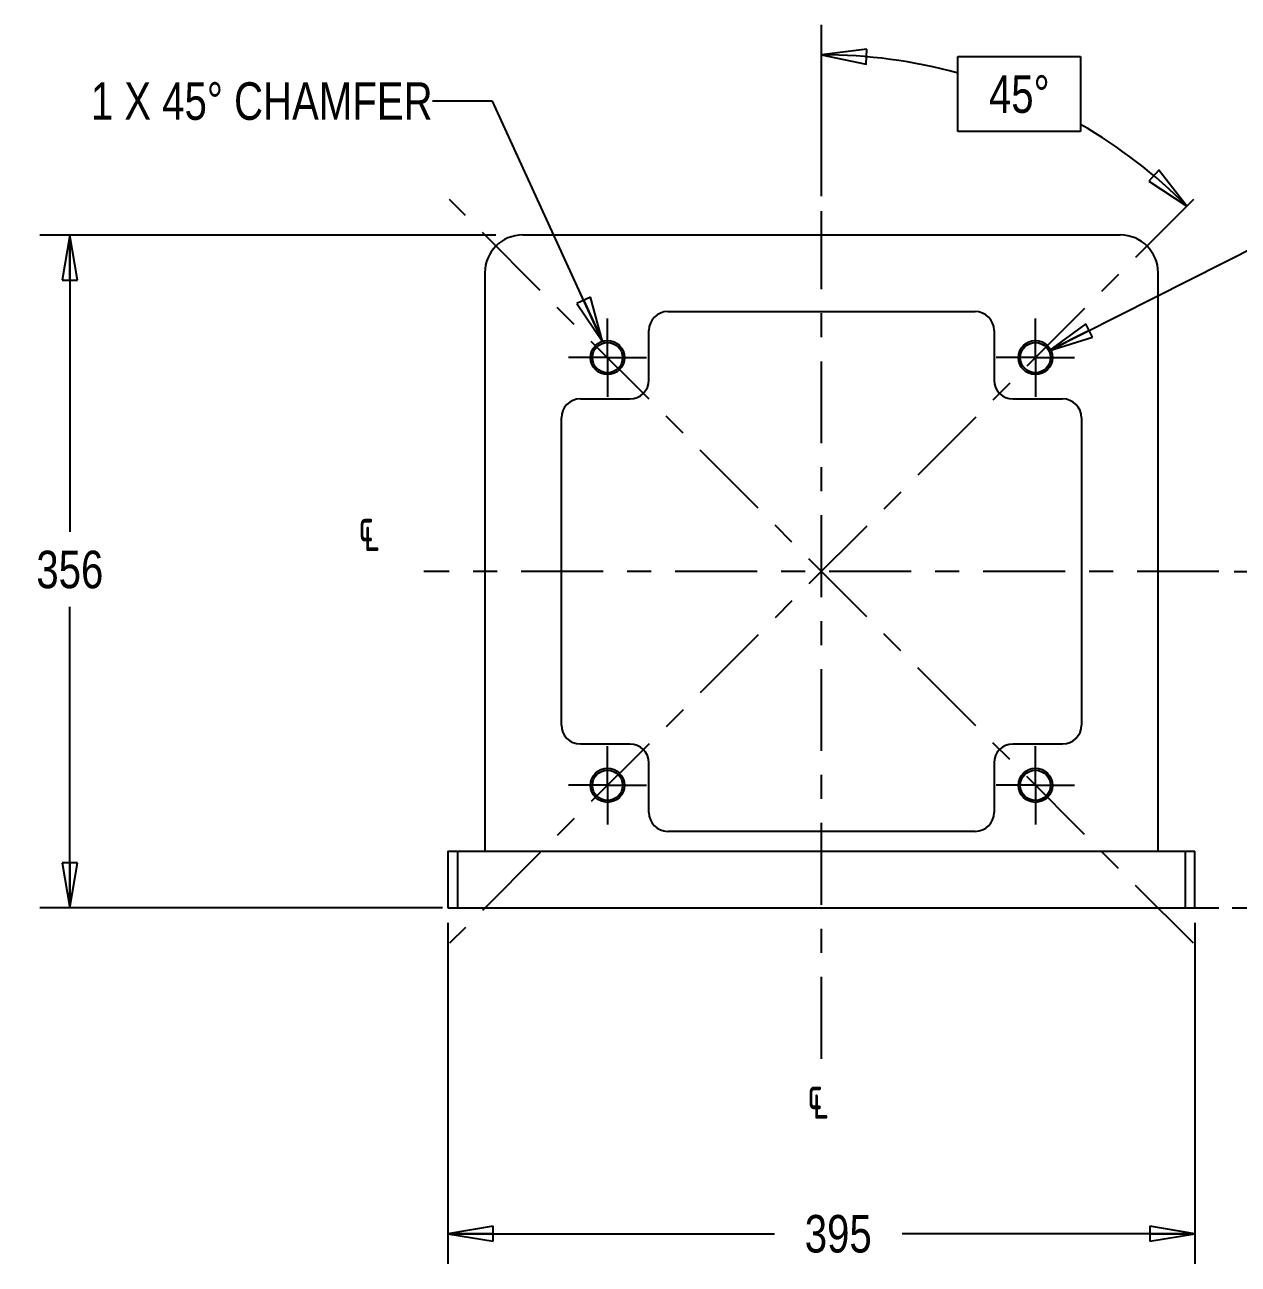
# Model space of a CAD drawing. Header units: inches. Extents: x 1.4 to 15.8, y 1.9 to 10.8.
# Drawn here: x 1.37 to 6.42, y 5.63 to 10.8 of the extents above; entities that cross this region are included whole.
import ezdxf
from ezdxf.enums import TextEntityAlignment as Align

# ---------------------------------------------------------------- set-up
doc = ezdxf.new("R2010")
doc.units = ezdxf.units.IN
doc.header["$LTSCALE"] = 0.909449
doc.header["$MEASUREMENT"] = 0
doc.linetypes.add('CENTER', pattern=[0.6, 0.375, -0.075, 0.075, -0.075])
doc.linetypes.add('DASHED', pattern=[0.2, 0.1, -0.1])
doc.layers.get('0').update_dxf_attribs({"linetype": 'CONTINUOUS'})
doc.layers.add('02___PRT_ALL_AXES', color=7, linetype='CONTINUOUS')
doc.styles.get("Standard").update_dxf_attribs({"font": 'txt', "width": 0.8})
doc.styles.add('TEXTSTYLE_1', font='gdt', dxfattribs={"width": 0.8})
doc.dimstyles.new('DIMSTYLE_1', dxfattribs={"dimtxt": 0.15625, "dimasz": 0.1875, "dimexe": 0.125, "dimexo": 0.0625, "dimgap": 0.078125, "dimtad": 0, "dimtih": 1, "dimtoh": 1, "dimlfac": 5, "dimzin": 4, "dimdsep": 46, "dimtxsty": 'STANDARD', "dimblk": 'CLOSED', "dimblk1": 'CLOSED', "dimblk2": 'CLOSED', "dimcen": 0.09, "dimadec": 0, "dimazin": 0, "dimtp": 0.01, "dimtm": 0.01, "dimtfac": 1, "dimtofl": 0, "dimtmove": 0, "dimatfit": 3, "dimldrblk": 'CLOSED', "dimfxl": 1, "dimtolj": 1, "dimtzin": 4, "dimarcsym": 0})
doc.dimstyles.new('DIMSTYLE_2', dxfattribs={"dimtxt": 0.15625, "dimasz": 0.1875, "dimexe": 0.125, "dimexo": 0.0625, "dimgap": 0.078125, "dimtad": 0, "dimtih": 1, "dimtoh": 1, "dimlfac": 5, "dimzin": 4, "dimdsep": 46, "dimtxsty": 'STANDARD', "dimblk": 'CLOSED', "dimblk1": 'CLOSED', "dimblk2": 'CLOSED', "dimcen": 0.09, "dimadec": 0, "dimazin": 0, "dimtol": 1, "dimtp": 0.01, "dimtm": 0.01, "dimtfac": 1, "dimtofl": 0, "dimtmove": 0, "dimatfit": 3, "dimldrblk": 'CLOSED', "dimfxl": 1, "dimtolj": 1, "dimtzin": 4, "dimarcsym": 0})
doc.dimstyles.new('DIMSTYLE_3', dxfattribs={"dimtxt": 0.15625, "dimasz": 0.1875, "dimexe": 0.125, "dimexo": 0.0625, "dimgap": 0.09, "dimtad": 0, "dimtih": 1, "dimtoh": 1, "dimlfac": 5, "dimzin": 4, "dimdsep": 46, "dimtxsty": 'STANDARD', "dimblk": 'CLOSED', "dimblk1": 'CLOSED', "dimblk2": 'CLOSED', "dimcen": 0.09, "dimadec": 0, "dimazin": 0, "dimtp": 0.01, "dimtm": 0.01, "dimtfac": 1, "dimtofl": 0, "dimtmove": 0, "dimatfit": 2, "dimldrblk": 'CLOSED', "dimfxl": 1, "dimtolj": 1, "dimtzin": 4, "dimarcsym": 0})
doc.dimstyles.new('DIMSTYLE_4', dxfattribs={"dimtxt": 0.15625, "dimasz": 0.1875, "dimexe": 0.125, "dimexo": 0.0625, "dimgap": 0.078125, "dimtad": 0, "dimtih": 1, "dimtoh": 1, "dimdec": 1, "dimlfac": 5, "dimzin": 4, "dimdsep": 46, "dimtxsty": 'STANDARD', "dimblk": 'CLOSED', "dimblk1": 'CLOSED', "dimblk2": 'CLOSED', "dimcen": 0.09, "dimadec": 0, "dimazin": 0, "dimtp": 0.5, "dimtm": 0.5, "dimtfac": 1, "dimtdec": 1, "dimtofl": 0, "dimtmove": 0, "dimatfit": 3, "dimldrblk": 'CLOSED', "dimfxl": 1, "dimtolj": 1, "dimtzin": 4, "dimarcsym": 0})
doc.dimstyles.get("Standard").update_dxf_attribs({"dimtxt": 0.15625, "dimasz": 0.1875, "dimexe": 0.125, "dimexo": 0.0625, "dimgap": 0.09, "dimtad": 0, "dimtih": 1, "dimtoh": 1, "dimzin": 4, "dimdsep": 46, "dimtxsty": 'STANDARD', "dimblk": 'CLOSED', "dimblk1": 'CLOSED', "dimblk2": 'CLOSED', "dimcen": 0.09, "dimadec": 0, "dimazin": 0, "dimtol": 1, "dimtp": 0.01, "dimtm": 0.01, "dimtfac": 1, "dimtofl": 0, "dimtmove": 0, "dimatfit": 3, "dimldrblk": 'CLOSED', "dimfxl": 1, "dimtolj": 1, "dimtzin": 4, "dimarcsym": 0})

# ---------------------------------------------------------------- blocks, each defined once
blk = doc.blocks.new('_CLOSED')
at = {"color": 0, "linetype": 'BYBLOCK'}
for p, q in [((0, 0), (-1, 0.167)), ((-1, 0.167), (-1, -0.167)), ((-1, -0.167), (0, 0)), ((-1, 0), (0, 0))]:
    blk.add_line(p, q, dxfattribs=at)
blk = doc.blocks.new('*D1')
at = {"color": 2, "linetype": 'CONTINUOUS'}
for p, q in [((6.4007, 8.5185), (7.125, 8.5185)), ((7, 8.5185), (7, 8.0911)), ((7, 7.1169), (7, 7.5442)), ((6.3935, 7.1169), (7.125, 7.1169))]:
    blk.add_line(p, q, dxfattribs=at)
at = {"color": 2, "linetype": 'CONTINUOUS', "xscale": 0.1875, "yscale": 0.1875, "zscale": 0.1875}
for p, rotation in [((7, 8.5185), 90), ((7, 7.1169), 270)]:
    blk.add_blockref('_CLOSED', p, dxfattribs=dict(at, rotation=rotation))
at = {"color": 2, "linetype": 'CONTINUOUS', "width": 0.8}
for s, p in [('+0.01', (7.1875, 7.8567)), ('178', (6.6875, 7.7396)), ('-0.01', (7.1875, 7.6224))]:
    blk.add_text(s, height=0.15625, dxfattribs=at).set_placement(p, align=Align.CENTER)
blk = doc.blocks.new('*D2')
at = {"color": 2, "linetype": 'CONTINUOUS'}
for p, q in [((5.6301, 9.4377), (6.5042, 9.879)), ((6.5042, 9.879), (6.6761, 9.879))]:
    blk.add_line(p, q, dxfattribs=at)
at = {"color": 2, "linetype": 'CONTINUOUS', "xscale": 0.1875, "yscale": 0.1875, "zscale": 0.1875, "rotation": 206.7880639084}
blk.add_blockref('_CLOSED', (5.6301, 9.4377), dxfattribs=at)
at = {"color": 2, "linetype": 'CONTINUOUS', "width": 0.8}
for s, height, p in [('M', 0.1562, (6.7542, 9.8009)), ('16', 0.15625, (6.8792, 9.8009)), ('x2 THRU', 0.15625, (7.1292, 9.8009)), ('4 POS EQUISPACED', 0.15625, (6.7542, 9.5665)), ('ON A ', 0.15625, (6.7542, 9.2931)), ('320', 0.15625, (7.6657, 9.2931)), (' PCD', 0.15625, (8.1188, 9.2931))]:
    blk.add_text(s, height=height, dxfattribs=at).set_placement(p)
at = {"color": 2, "linetype": 'CONTINUOUS', "style": 'TEXTSTYLE_1'}
blk.add_text('n', height=0.1562, dxfattribs=at).set_placement((7.4574, 9.2931))
blk = doc.blocks.new('*D3')
at = {"color": 2, "linetype": 'CONTINUOUS'}
blk.add_line((4.6831, 10.0825), (4.6831, 10.7958), dxfattribs=at)
for points in [[(4.8718, 10.6938), (4.6831, 10.6708), (4.869, 10.6314), (4.8718, 10.6938)], [(6.0456, 10.144), (6.205, 10.0404), (6.0879, 10.1901), (6.0456, 10.144)]]:
    blk.add_lwpolyline(points, dxfattribs=at)
for start, end in [(74.6859, 90), (45, 59.9168)]:
    blk.add_arc((4.6831, 8.5185), 2.1523, start, end, dxfattribs=at)
at = {"color": 2, "linetype": 'CONTINUOUS', "insert": (5.5067, 10.5851), "char_height": 0.15625, "width": 0.354167, "attachment_point": 2, "line_spacing_factor": 0.9}
blk.add_mtext('45\\Fgdt;{\\Fgdt;~}', dxfattribs=at)
blk = doc.blocks.new('*D24')
at = {"color": 2, "linetype": 'CONTINUOUS'}
for p, q in [((3.3278, 9.92), (1.4286, 9.92)), ((1.5536, 9.92), (1.5536, 8.683)), ((1.5536, 7.1169), (1.5536, 8.3705)), ((3.1048, 7.1169), (1.4286, 7.1169))]:
    blk.add_line(p, q, dxfattribs=at)
at = {"color": 2, "linetype": 'CONTINUOUS', "xscale": 0.1875, "yscale": 0.1875, "zscale": 0.1875}
for p, rotation in [((1.5536, 9.92), 90), ((1.5536, 7.1169), 270)]:
    blk.add_blockref('_CLOSED', p, dxfattribs=dict(at, rotation=rotation))
at = {"color": 2, "linetype": 'CONTINUOUS', "insert": (1.5536, 8.6049), "char_height": 0.15625, "width": 0.375, "attachment_point": 2, "line_spacing_factor": 0.9}
blk.add_mtext('356', dxfattribs=at)
blk = doc.blocks.new('*D25')
at = {"color": 2, "linetype": 'CONTINUOUS'}
for p, q in [((3.128, 7.0544), (3.128, 5.6346)), ((6.2382, 7.0544), (6.2382, 5.6346)), ((3.128, 5.7596), (4.4873, 5.7596)), ((6.2382, 5.7596), (5.0186, 5.7596))]:
    blk.add_line(p, q, dxfattribs=at)
at = {"color": 2, "linetype": 'CONTINUOUS', "xscale": 0.1875, "yscale": 0.1875, "zscale": 0.1875, "rotation": 180}
blk.add_blockref('_CLOSED', (3.128, 5.7596), dxfattribs=at)
at = {"color": 2, "linetype": 'CONTINUOUS', "xscale": 0.1875, "yscale": 0.1875, "zscale": 0.1875}
blk.add_blockref('_CLOSED', (6.2382, 5.7596), dxfattribs=at)
at = {"color": 2, "linetype": 'CONTINUOUS', "insert": (4.753, 5.8377), "char_height": 0.15625, "width": 0.375, "attachment_point": 2, "line_spacing_factor": 0.9}
blk.add_mtext('395', dxfattribs=at)

msp = doc.modelspace()

# ---------------------------------------------------------------- linework, layer by layer
at = {"color": 2, "linetype": 'CONTINUOUS'}
for p, q in [((5.2515, 10.3507), (5.2515, 10.6632)), ((5.2515, 10.6632), (5.7619, 10.6632)), ((5.7619, 10.6632), (5.7619, 10.3507)), ((5.7619, 10.3507), (5.2515, 10.3507))]:
    msp.add_line(p, q, dxfattribs=at)
at = {"color": 7, "linetype": 'CONTINUOUS'}
for p, q in [((5.9272, 9.92), (3.439, 9.92)), ((3.2815, 9.7626), (3.2815, 7.3531)), ((6.0846, 7.3531), (6.0846, 9.7626)), ((4.0431, 9.6012), (5.3231, 9.6012)), ((3.9643, 9.316), (3.9643, 9.5224)), ((5.4018, 9.5224), (5.4018, 9.316)), ((3.6791, 9.2372), (3.8856, 9.2372)), ((5.4805, 9.2372), (5.687, 9.2372)), ((3.6004, 7.8785), (3.6004, 9.1585)), ((5.7657, 9.1585), (5.7657, 7.8785)), ((3.8856, 7.7997), (3.6791, 7.7997)), ((5.687, 7.7997), (5.4805, 7.7997)), ((3.9643, 7.5145), (3.9643, 7.721)), ((5.4018, 7.721), (5.4018, 7.5145)), ((5.3231, 7.4358), (4.0431, 7.4358)), ((3.128, 7.3531), (3.128, 7.1169)), ((3.128, 7.3531), (6.2382, 7.3531)), ((3.1673, 7.3531), (3.1673, 7.1169)), ((6.1988, 7.1169), (6.1988, 7.3531)), ((6.2382, 7.1169), (6.2382, 7.3531)), ((3.128, 7.1169), (6.2382, 7.1169))]:
    msp.add_line(p, q, dxfattribs=at)
at = {"color": 2, "linetype": 'DASHED'}
msp.add_line((6.2382, 7.1169), (6.6388, 7.1169), dxfattribs=at)
at = {"color": 7, "linetype": 'CONTINUOUS'}
for centre, radius in [((3.7922, 9.4093), 0.0709), ((3.7922, 9.4093), 0.063), ((5.5739, 9.4093), 0.0709), ((5.5739, 9.4093), 0.063), ((3.7922, 7.6276), 0.0709), ((5.5739, 7.6276), 0.0709), ((3.7922, 7.6276), 0.063), ((5.5739, 7.6276), 0.063)]:
    msp.add_circle(centre, radius, dxfattribs=at)
for centre, radius, start, end in [((3.439, 9.7626), 0.1575, 90, 180), ((5.9272, 9.7626), 0.1575, 0, 90), ((4.0431, 9.5224), 0.0787, 90, 180), ((5.3231, 9.5224), 0.0787, 0, 90), ((3.8856, 9.316), 0.0787, 270, 360), ((5.4805, 9.316), 0.0787, 180, 270), ((3.6791, 9.1585), 0.0787, 90, 180), ((5.687, 9.1585), 0.0787, 0, 90), ((3.6791, 7.8785), 0.0787, 180, 270), ((5.687, 7.8785), 0.0787, 270, 360), ((3.8856, 7.721), 0.0787, 0, 90), ((5.4805, 7.721), 0.0787, 90, 180), ((4.0431, 7.5145), 0.0787, 180, 270), ((5.3231, 7.5145), 0.0787, 270, 360)]:
    msp.add_arc(centre, radius, start, end, dxfattribs=at)
at = {"layer": '02___PRT_ALL_AXES', "color": 7, "linetype": 'CENTER'}
for p, q in [((6.2321, 10.0675), (3.134, 6.9694)), ((6.2321, 6.9694), (3.134, 10.0675)), ((4.6831, 6.4886), (4.6831, 10.02)), ((3.7922, 9.4093), (3.7922, 9.5723)), ((5.5739, 9.4093), (5.5739, 9.5723)), ((3.7922, 9.4093), (3.6292, 9.4093)), ((3.7922, 9.4093), (3.7922, 9.2463)), ((3.7922, 9.4093), (3.9552, 9.4093)), ((5.5739, 9.4093), (5.4109, 9.4093)), ((5.5739, 9.4093), (5.5739, 9.2463)), ((5.5739, 9.4093), (5.7369, 9.4093)), ((6.3382, 8.5185), (3.028, 8.5185)), ((3.7922, 7.6276), (3.7922, 7.7906)), ((5.5739, 7.6276), (5.5739, 7.7906)), ((3.7922, 7.6276), (3.6292, 7.6276)), ((3.7922, 7.6276), (3.7922, 7.4646)), ((3.7922, 7.6276), (3.9552, 7.6276)), ((5.5739, 7.6276), (5.4109, 7.6276)), ((5.5739, 7.6276), (5.7369, 7.6276)), ((5.5739, 7.6276), (5.5739, 7.4646))]:
    msp.add_line(p, q, dxfattribs=at)

# ---------------------------------------------------------------- texts
at = {"color": 2, "linetype": 'CONTINUOUS', "insert": (3.0639, 10.5562), "char_height": 0.15625, "width": 1.854167, "attachment_point": 3, "line_spacing_factor": 0.9}
msp.add_mtext('1 X 45\\Fgdt;{\\Fgdt;~}\\Ftxt; CHAMFER', dxfattribs=at)
at = {"color": 2, "linetype": 'CONTINUOUS', "char_height": 0.15625, "width": 0.247396, "attachment_point": 1, "line_spacing_factor": 0.9, "style": 'TEXTSTYLE_1'}
for insert in [(2.7547, 8.7757), (4.6237, 6.4105)]:
    msp.add_mtext('{\\Fgdt;q}', dxfattribs=dict(at, insert=insert))

# ---------------------------------------------------------------- dimensions: what is measured, and where the dimension line sits
at = {"color": 2, "linetype": 'CONTINUOUS'}
dim = msp.add_angular_dim_2l(base=(5.5067, 10.507), line1=((6.1456, 9.981), (6.1608, 9.9962)), line2=((4.6831, 9.9985), (4.6831, 10.02)), dimstyle='DIMSTYLE_4', dxfattribs=at)
dim.commit()
dim.dimension.update_dxf_attribs({"geometry": '*D3', "text_midpoint": (5.5067, 10.507), "dimtype": 162})
for base, p1, p2, dimstyle, picture, middle in [((1.5536, 9.92), (3.1673, 7.1169), (3.3903, 9.92), 'DIMSTYLE_1', '*D24', (1.5536, 8.5268)), ((7, 8.5185), (6.331, 7.1169), (6.3382, 8.5185), 'DIMSTYLE_2', '*D1', (7, 7.8177))]:
    dim = msp.add_linear_dim(base=base, p1=p1, p2=p2, angle=90, dimstyle=dimstyle, dxfattribs=at)
    dim.commit()
    dim.dimension.update_dxf_attribs({"geometry": picture, "text_midpoint": middle, "dimtype": 160})
dim = msp.add_diameter_dim_2p(p1=(5.6301, 9.4377), p2=(5.5177, 9.3809), text='M<>x2 THRU\\P4 POS EQUISPACED\\PON A n320 PCD', dimstyle='DIMSTYLE_3', override={"dimpost": '<>'}, dxfattribs=at)
dim.commit()
dim.dimension.update_dxf_attribs({"geometry": '*D2', "text_midpoint": (7.7542, 9.6251), "dimtype": 163})
dim = msp.add_linear_dim(base=(6.2382, 5.7596), p1=(3.128, 7.1169), p2=(6.2382, 7.1169), dimstyle='DIMSTYLE_1', dxfattribs=at)
dim.commit()
dim.dimension.update_dxf_attribs({"geometry": '*D25', "text_midpoint": (4.7569, 5.7596), "dimtype": 160})

# ---------------------------------------------------------------- leaders
msp.add_leader([(3.7711, 9.4769), (3.3139, 10.478), (3.0639, 10.478)], dimstyle='STANDARD', override={"dimtad": 0}, dxfattribs=at)

doc.saveas('drawing.dxf')
